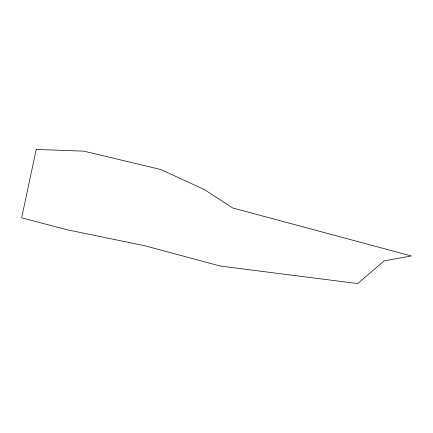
<?xml version="1.0" encoding="UTF-8"?>
<svg xmlns="http://www.w3.org/2000/svg" width="433" height="433" viewBox="0 0 433 433"><rect width="100%" height="100%" fill="white"/><g stroke="black" fill="none" stroke-linecap="round" stroke-linejoin="round"><path stroke-width="0.65" d="M36.199 149.417L21.65 217.853L67.153 229.777L144.595 245.7L220.289 266.062L357.755 283.583L384.125 260.866L411.35 255.968L232.64 207.943L204.23 189.513L160.789 169.509L83.867 151.155L36.199 149.417"/></g></svg>
